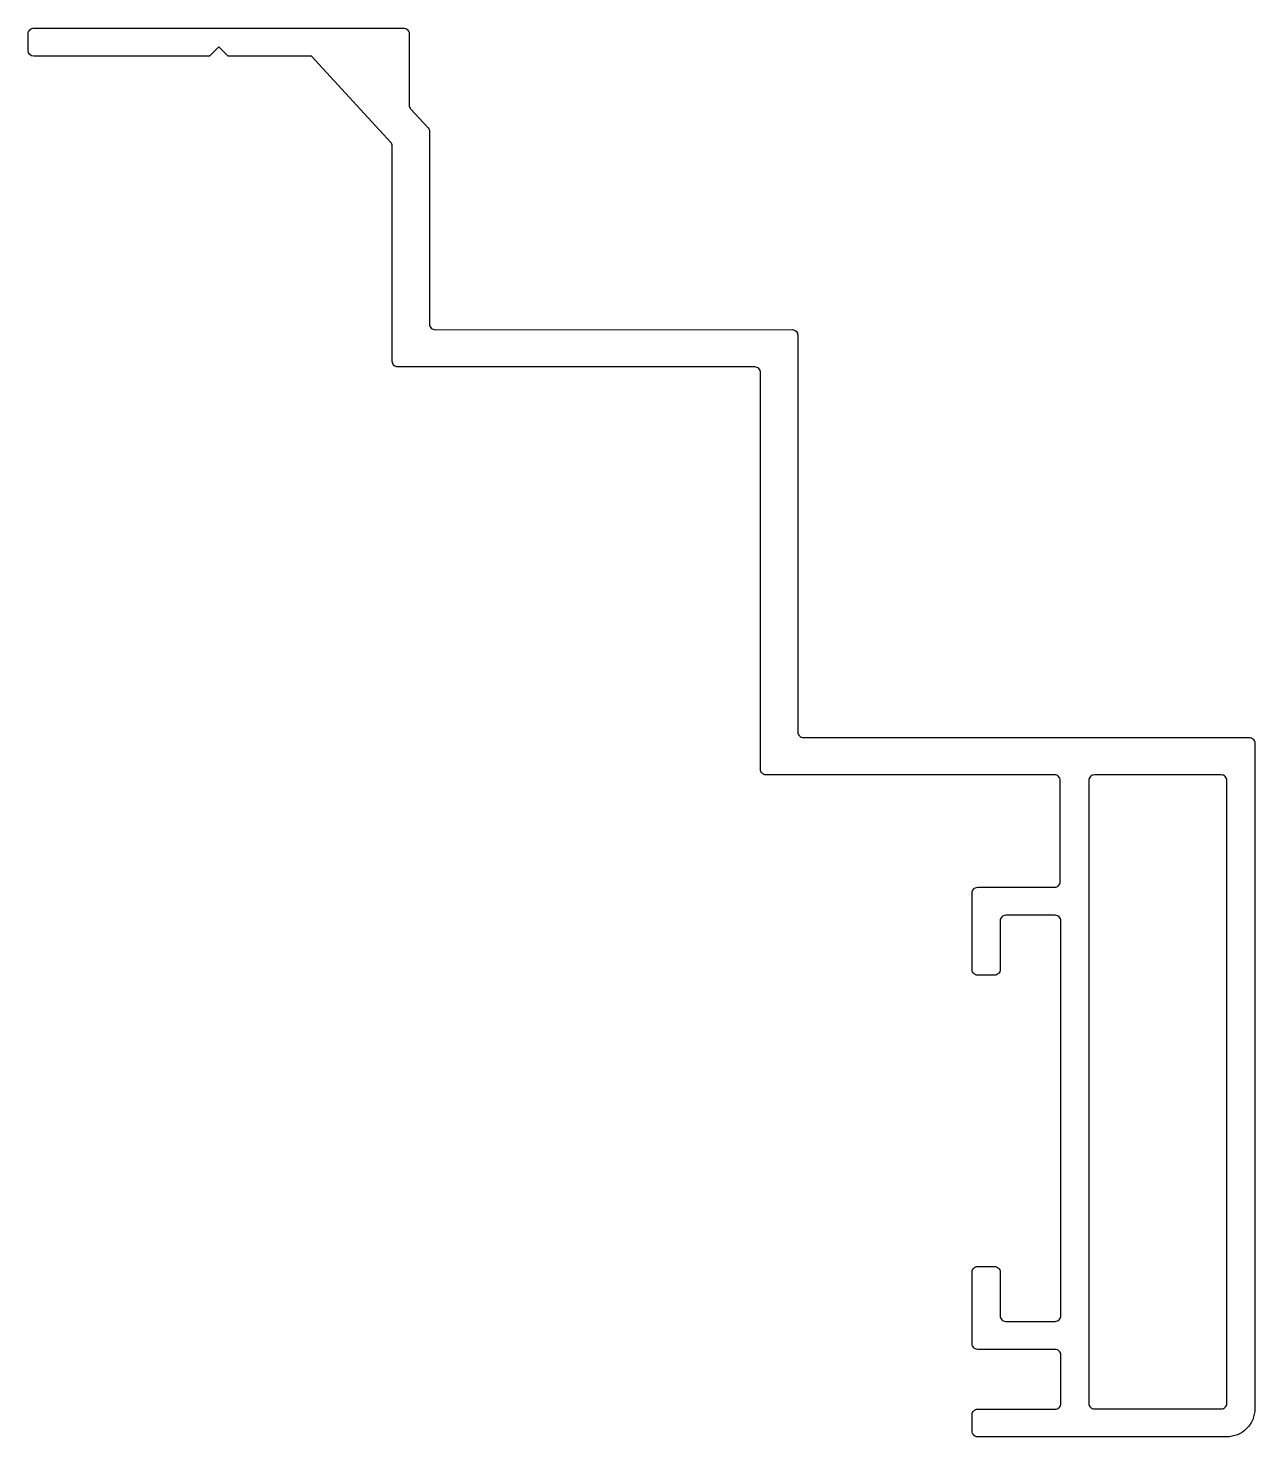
# Model space of a CAD drawing. Extents: x 487 to 552.7, y 727.4 to 802.9.
import ezdxf

# ---------------------------------------------------------------- set-up
doc = ezdxf.new("R2010")
doc.units = 0
doc.layers.get('0').update_dxf_attribs({"linetype": 'CONTINUOUS'})

msp = doc.modelspace()

# ---------------------------------------------------------------- linework, layer by layer
at = {"color": 0}
for points in [[(542.301, 757.184), (542.301, 762.611, 0.414214), (542.001, 762.911), (526.532, 762.911, -0.414214), (526.232, 763.211), (526.232, 784.48, 0.414216), (525.932, 784.78), (506.796, 784.779, -0.414233), (506.496, 785.079), (506.497, 796.613, 0.188068), (506.417, 796.816), (502.163, 801.443), (497.702, 801.443), (497.202, 801.943), (496.702, 801.443), (487.281, 801.443, -0.414199), (486.981, 801.743), (486.981, 802.643, -0.414219), (487.281, 802.943), (507.102, 802.943, -0.414214), (507.402, 802.643), (507.402, 798.817, 0.188053), (507.481, 798.614), (508.416, 797.597, -0.188053), (508.495, 797.394), (508.495, 787.079, 0.414223), (508.795, 786.779), (527.932, 786.78, -0.414223), (528.232, 786.48), (528.232, 765.211, 0.414214), (528.532, 764.911), (552.431, 764.911, -0.414214), (552.731, 764.611), (552.731, 728.921, -0.414214), (551.231, 727.421), (537.878, 727.421, -0.414214), (537.578, 727.721), (537.578, 728.604, -0.414214), (537.878, 728.904), (542.031, 728.904, 0.414214), (542.331, 729.204), (542.331, 731.809, 0.414214), (542.031, 732.109), (537.878, 732.109, -0.414214), (537.578, 732.409), (537.578, 736.254, -0.414214), (537.878, 736.554), (538.778, 736.554, -0.414214), (539.078, 736.254), (539.078, 733.909, 0.414214), (539.378, 733.609), (542.031, 733.609, 0.414214), (542.331, 733.909), (542.331, 755.084, 0.414214), (542.031, 755.384), (539.378, 755.384, 0.414214), (539.078, 755.084), (539.078, 752.47, -0.414214), (538.778, 752.17), (537.878, 752.17, -0.414214), (537.578, 752.47), (537.578, 756.584, -0.414214), (537.878, 756.884), (542.001, 756.884, 0.414214)], [(544.131, 728.921), (550.931, 728.921, 0.414214), (551.231, 729.221), (551.231, 762.609, 0.414214), (550.931, 762.909), (544.131, 762.909, 0.414214), (543.831, 762.609), (543.831, 729.221, 0.414214)]]:
    msp.add_lwpolyline(points, format="xyb", close=True, dxfattribs=at)

doc.saveas('drawing.dxf')
